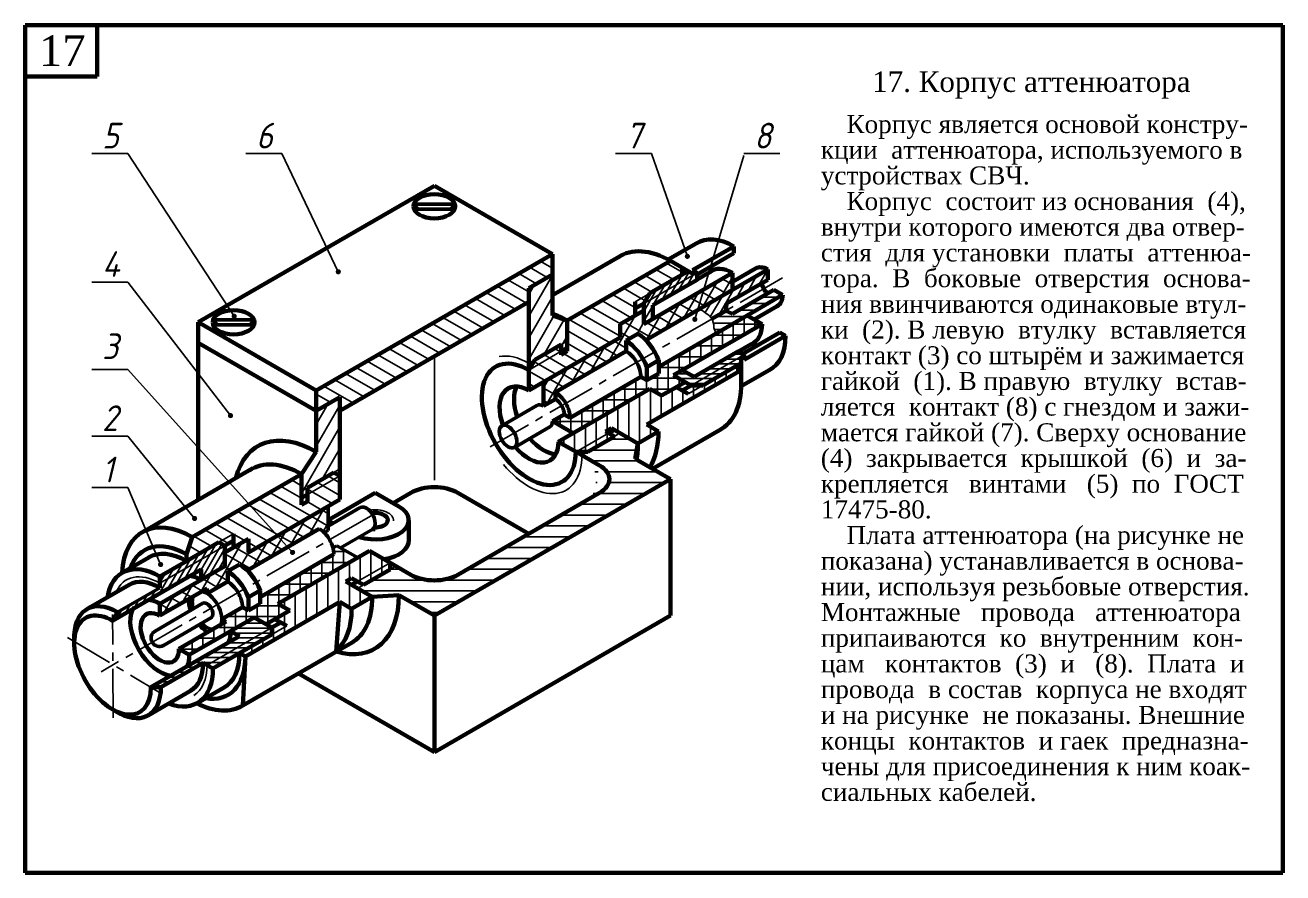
# Model space of a CAD drawing. Header units: millimetres. Extents: x -255 to 513, y 132 to 472.
# Drawn here: x -255 to -10, y 132 to 297 of the extents above; entities that cross this region are included whole.
import ezdxf

# ---------------------------------------------------------------- set-up
doc = ezdxf.new("R2010")
doc.units = ezdxf.units.MM
doc.header["$LTSCALE"] = 0.5
doc.linetypes.add('CENTER2', pattern=[28.575, 19.05, -3.175, 3.175, -3.175])
doc.styles.get("Standard").update_dxf_attribs({"font": 'isocpeui.ttf', "width": 0.9})
doc.styles.add('стиль1', font='TIMES.TTF')
pattern_1 = [(60, (-320.4502, 70.9352), (-1.82577, 1.054109), [])]
pattern_2 = [(60, (-285, 112), (-0.824889, 0.47625), [])]
pattern_3 = [(150, (-443.8402, -85.866), (-1.054109, -1.82577), [])]

msp = doc.modelspace()

# ---------------------------------------------------------------- hatches: boundary and pattern name
at = {"lineweight": 25}
h = msp.add_hatch(dxfattribs=at)
h.set_pattern_fill('ANSI31', color=256, scale=0.664006, angle=105, style=0)
h.set_pattern_definition(pattern_3)
h.paths.add_polyline_path([(-198.3, 225.88), (-198.3, 221.9), (-193.7, 224.56), (-193.7, 221.9), (-156.89, 243.15), (-156.89, 245.8), (-152.29, 248.46), (-152.29, 252.44)])
h = msp.add_hatch(dxfattribs=at)
h.set_pattern_fill('ANSI31', color=256, scale=0.664006, angle=105, style=0)
h.set_pattern_definition([(150, (-320.4502, 70.9352), (-1.054109, -1.82577), [])])
h.paths.add_polyline_path([(-139.07, 236.18), (-139.07, 238.83), (-136.19, 240.49), (-136.19, 243.15), (-126.99, 248.46), (-126.99, 249.79), (-129.29, 251.12), (-149.42, 239.5), (-149.42, 233.52), (-150.57, 232.86), (-150.57, 233.52), (-156.89, 229.87), (-156.89, 225.88)])
h.paths.add_polyline_path([(-150.57, 233.52), (-150.57, 234.85), (-155.74, 231.86), (-156.89, 229.87), (-156.89, 229.87)], flags=17)
h.paths.add_polyline_path([(-136.19, 243.15), (-136.19, 241.82), (-134.47, 242.82), (-133.32, 244.81), (-134.47, 244.14)], flags=17)
h = msp.add_hatch(dxfattribs=at)
h.set_pattern_fill('ANSI31', color=256, scale=0.664006, angle=15, style=0)
h.set_pattern_definition(pattern_1)
h.paths.add_polyline_path([(-152.29, 248.46), (-156.89, 245.8), (-156.89, 243.15), (-156.89, 231.2), (-155.74, 231.86), (-150.57, 234.85), (-149.42, 235.51), (-149.42, 239.5), (-152.29, 240.49)])
h.paths.add_polyline_path([(-150.57, 234.85), (-150.57, 233.52), (-149.42, 234.18), (-149.42, 235.51)], flags=17)
h.paths.add_polyline_path([(-155.74, 231.86), (-156.89, 231.2), (-156.89, 229.87)])
h = msp.add_hatch(dxfattribs=at)
h.set_pattern_fill('ANSI31', color=256, scale=0.3, angle=15, style=0)
h.set_pattern_definition(pattern_2)
h.paths.add_polyline_path([(-134.47, 242.82), (-134.47, 241.49), (-134.47, 238.83), (-132.74, 239.83), (-132.74, 242.48), (-124.11, 247.46), (-124.11, 248.79), (-124.69, 248.46)])
h.paths.add_polyline_path([(-124.69, 248.46), (-125.84, 249.12), (-133.32, 244.81), (-134.47, 242.82)])
h = msp.add_hatch(dxfattribs=at)
h.set_pattern_fill('ANSI31', color=256, scale=0.3, angle=135, style=0)
h.set_pattern_definition([(180, (-285, 112), (-2e-16, -0.9525), [])])
h.paths.add_polyline_path([(-115.49, 232.52), (-114.91, 232.86), (-116.06, 233.52), (-124.69, 228.54), (-126.99, 229.87), (-128.72, 228.87), (-126.41, 227.54), (-125.26, 226.88), (-124.11, 227.54)])
h.paths.add_polyline_path([(-116.64, 230.53), (-115.49, 231.2), (-115.49, 232.52), (-125.26, 226.88), (-122.96, 226.88)], flags=17)
h = msp.add_hatch(dxfattribs=at)
h.set_pattern_fill('ANSI31', color=256, scale=0.664006, angle=45, style=0)
h.set_pattern_definition([(90, (-285, 112), (-2.108218, 4e-16), [])])
h.paths.add_polyline_path([(-115.49, 229.87), (-116.64, 230.53), (-122.96, 226.88), (-125.84, 225.22), (-126.99, 225.88), (-128.14, 226.55), (-131.02, 224.89), (-133.32, 226.22), (-151.14, 215.92), (-147.69, 213.93), (-141.37, 217.58), (-141.94, 217.92), (-140.79, 218.58), (-135.62, 215.59), (-131.6, 217.92), (-133.89, 219.24)])
h.paths.add_polyline_path([(-147.69, 213.93), (-145.39, 213.93), (-140.22, 216.92), (-141.37, 217.58)], flags=17)
h.paths.add_polyline_path([(-122.96, 226.88), (-125.26, 226.88), (-126.99, 225.88), (-125.84, 225.22)], flags=17)
h = msp.add_hatch(dxfattribs=at)
h.set_pattern_fill('ANSI31', color=256, scale=0.664006, angle=15, style=0)
h.set_pattern_definition(pattern_1)
h.paths.add_polyline_path([(-198.3, 213.93), (-201.17, 209.62), (-201.17, 206.3), (-200.02, 206.96), (-194.85, 209.95), (-193.7, 210.61), (-193.7, 221.9), (-193.7, 224.56), (-198.3, 221.9)])
h.paths.add_polyline_path([(-201.17, 206.3), (-201.17, 205.63), (-201.17, 204.97), (-200.02, 205.63), (-200.02, 206.96)])
h.paths.add_polyline_path([(-193.7, 210.61), (-194.85, 209.95), (-193.7, 209.28), (-193.7, 209.95)], flags=17)
at = {"lineweight": -3}
h = msp.add_hatch(dxfattribs=at)
h.set_pattern_fill('ANSI31', color=256, scale=0.664006, angle=135, style=0)
h.set_pattern_definition([(180, (-320.4502, 70.9352), (-4e-16, -2.108218), [])])
edge = h.paths.add_edge_path()
edge.add_line((-129.29, 208.62), (-136.19, 212.6))
edge.add_line((-136.19, 212.6), (-135.62, 215.59))
edge.add_line((-135.62, 215.59), (-140.79, 218.58))
edge.add_line((-140.79, 218.58), (-141.94, 217.92))
edge.add_line((-141.94, 217.92), (-140.22, 216.92))
edge.add_line((-140.22, 216.92), (-145.39, 213.93))
edge.add_line((-145.39, 213.93), (-146.54, 213.27))
edge.add_line((-146.54, 213.27), (-143.09, 211.28))
edge.add_ellipse((-147.69, 208.62), major_axis=(-6.51, 0), ratio=0.57735, start_angle=135, end_angle=225, ccw=False)
edge.add_line((-143.09, 205.96), (-170.69, 190.03))
edge.add_ellipse((-175.29, 192.68), major_axis=(-6.51, 0), ratio=0.57735, start_angle=45, end_angle=135, ccw=False)
edge.add_line((-179.89, 190.03), (-182.77, 191.69))
edge.add_line((-182.77, 191.69), (-190.25, 187.37))
edge.add_line((-190.25, 187.37), (-189.67, 187.04))
edge.add_line((-189.67, 187.04), (-187.37, 185.71))
edge.add_line((-187.37, 185.71), (-182.19, 186.04))
edge.add_line((-182.19, 186.04), (-175.29, 182.06))
edge.add_line((-175.29, 182.06), (-129.29, 208.62))
h = msp.add_hatch(dxfattribs=at)
h.set_pattern_fill('ANSI31', color=256, scale=0.664006, angle=105, style=0)
h.set_pattern_definition(pattern_3)
edge = h.paths.add_edge_path()
edge.add_line((-214.4, 196.67), (-214.4, 195.34))
edge.add_line((-216.12, 195.67), (-214.4, 196.67))
edge.add_line((-217.27, 196.34), (-216.12, 195.67))
edge.add_line((-217.27, 196.34), (-223.6, 192.68))
edge.add_line((-223.6, 192.68), (-223.6, 194.01))
edge.add_line((-222.45, 197.33), (-223.6, 194.01))
edge.add_line((-201.17, 209.62), (-222.45, 197.33))
edge.add_line((-201.17, 209.62), (-201.17, 203.64))
edge.add_line((-201.17, 203.64), (-200.02, 204.3))
edge.add_line((-200.02, 204.3), (-200.02, 205.63))
edge.add_line((-200.02, 205.63), (-200.02, 206.96))
edge.add_line((-194.85, 209.95), (-200.02, 206.96))
edge.add_line((-194.85, 209.95), (-193.7, 209.28))
edge.add_line((-193.7, 209.95), (-193.7, 204.64))
edge.add_line((-193.7, 204.64), (-211.52, 194.34))
edge.add_line((-211.52, 194.34), (-211.52, 197))
edge.add_line((-211.52, 197), (-214.4, 195.34))
h = msp.add_hatch(dxfattribs=at)
h.set_pattern_fill('ANSI31', color=256, scale=0.3, angle=15, style=0)
h.set_pattern_definition(pattern_2)
h.paths.add_polyline_path([(-237, 182.75), (-237.97, 181.06), (-220.72, 191.02), (-220.72, 189.03), (-216.12, 191.69), (-216.12, 194.34), (-216.12, 195.67), (-217.27, 196.34), (-223.6, 192.68), (-228.77, 189.7), (-228.77, 187.5)])
at = {"lineweight": 25}
h = msp.add_hatch(dxfattribs=at)
h.set_pattern_fill('ANSI31', color=256, scale=0.664006, angle=45, style=0)
h.set_pattern_definition([(90, (-320.4502, 70.9352), (-2.108218, 4e-16), [])])
h.paths.add_polyline_path([(-205.77, 184.38), (-203.47, 183.06), (-206.35, 181.4), (-204.05, 180.07), (-213.25, 174.76), (-212.1, 174.09), (-193.7, 184.72), (-191.4, 183.39), (-187.37, 185.71), (-192.55, 188.7), (-191.4, 189.36), (-190.25, 188.7), (-183.92, 192.35), (-187.94, 194.68)])
h.paths.add_polyline_path([(-190.25, 188.7), (-189.09, 188.04), (-183.92, 191.02), (-183.92, 192.35)])
h.paths.add_polyline_path([(-204.05, 180.07), (-205.2, 180.73), (-206.92, 179.74), (-206.92, 178.41)], flags=17)
at = {"lineweight": -3}
h = msp.add_hatch(dxfattribs=at)
h.set_pattern_fill('ANSI31', color=256, scale=0.3, angle=315, style=0)
h.set_pattern_definition([(0, (-285, 112), (3e-16, 0.9525), [])])
h.paths.add_polyline_path([(-213.25, 178.08), (-214.97, 179.07), (-210.37, 181.73), (-206.92, 179.74), (-206.92, 178.41), (-218.42, 171.77), (-220.33, 172.87), (-228.56, 168.12), (-230.5, 168.12)])

# ---------------------------------------------------------------- linework, layer by layer
at = {"lineweight": 60}
for p, q in [((-255, 132), (-255, 297)), ((-255, 297), (-10, 297)), ((-241, 287), (-241, 297)), ((-10, 297), (-10, 132)), ((-255, 287), (-241, 287)), ((-221.3, 239.16), (-175.29, 265.72)), ((-175.29, 265.72), (-152.29, 252.44)), ((-198.3, 225.88), (-152.29, 252.44)), ((-152.29, 252.44), (-152.29, 240.49)), ((-124.27, 254.51), (-129.72, 251.36)), ((-124.98, 249.29), (-116.93, 253.94)), ((-116.93, 252.61), (-124.11, 248.46)), ((-116.93, 253.94), (-116.93, 252.61)), ((-152.29, 244.43), (-139.23, 251.98)), ((-149.42, 239.5), (-129.29, 251.12)), ((-125.84, 249.12), (-129.29, 251.12)), ((-152.29, 248.46), (-156.89, 245.8)), ((-134.47, 238.83), (-117.21, 248.79)), ((-133.32, 244.81), (-125.84, 249.12)), ((-124.11, 247.46), (-132.74, 242.48)), ((-126.99, 249.79), (-126.99, 248.46)), ((-125.84, 249.12), (-124.69, 248.46)), ((-124.11, 248.79), (-124.98, 249.29)), ((-124.69, 248.46), (-124.11, 248.79)), ((-121.64, 248.95), (-124.11, 247.52)), ((-124.11, 248.79), (-124.11, 247.46)), ((-110.31, 247.46), (-118.36, 242.82)), ((-112.71, 249.63), (-117.21, 247.03)), ((-117.21, 245.47), (-110.31, 249.46)), ((-117.21, 248.79), (-117.21, 245.47)), ((-110.31, 249.46), (-110.31, 247.46)), ((-156.89, 243.15), (-156.89, 245.8)), ((-117.21, 245.47), (-134.12, 235.71)), ((-109.16, 245.47), (-117.21, 240.82)), ((-107.44, 244.48), (-109.16, 245.47)), ((-156.89, 243.15), (-193.7, 221.9)), ((-156.89, 225.88), (-156.89, 243.15)), ((-136.19, 243.15), (-136.19, 240.49)), ((-136.19, 241.82), (-134.47, 242.82)), ((-134.47, 242.82), (-133.32, 244.81)), ((-134.47, 242.82), (-134.47, 241.49)), ((-118.52, 241.4), (-118.36, 242.82)), ((-114.34, 240.49), (-107.44, 244.48)), ((-152.29, 240.49), (-149.42, 239.5)), ((-139.07, 238.83), (-134.47, 241.49)), ((-134.47, 241.49), (-134.47, 238.83)), ((-132.74, 242.48), (-132.74, 239.83)), ((-114.34, 240.49), (-131.59, 230.49)), ((-121.26, 239.82), (-118.52, 241.4)), ((-118.52, 241.4), (-117.21, 240.82)), ((-111.46, 238.83), (-114.34, 240.49)), ((-108.48, 242.31), (-112.99, 239.71)), ((-198.3, 225.88), (-221.3, 239.16)), ((-221.3, 239.16), (-221.3, 204.58)), ((-149.42, 239.5), (-149.42, 233.52)), ((-139.07, 238.83), (-139.07, 236.18)), ((-126.99, 229.87), (-111.46, 238.83)), ((-139.07, 236.18), (-156.89, 225.88)), ((-135.62, 236.93), (-137.92, 235.61)), ((-137.92, 235.61), (-137.92, 233.52)), ((-108.01, 237.17), (-115.2, 233.02)), ((-114.91, 231.86), (-106.86, 236.51)), ((-106.86, 236.51), (-108.01, 237.17)), ((-198.3, 221.9), (-221.3, 235.18)), ((-155.74, 231.86), (-150.57, 234.85)), ((-137.92, 233.52), (-151.72, 225.55)), ((-150.57, 234.85), (-150.57, 232.86)), ((-150.57, 233.52), (-149.42, 234.18)), ((-150.57, 232.86), (-149.42, 233.52)), ((-116.06, 233.52), (-124.69, 228.54)), ((-114.91, 232.86), (-116.06, 233.52)), ((-113.54, 234.92), (-116.02, 233.49)), ((-115.49, 232.52), (-114.91, 232.86)), ((-114.91, 232.86), (-114.91, 231.86)), ((-155.74, 231.86), (-156.89, 229.87)), ((-133.89, 230.45), (-131.59, 231.78)), ((-133.89, 227.88), (-133.89, 230.45)), ((-131.59, 229.2), (-131.59, 231.78)), ((-122.96, 226.88), (-115.49, 231.2)), ((-115.49, 229.87), (-116.64, 230.53)), ((-115.49, 231.2), (-115.49, 232.52)), ((-115.49, 231.2), (-115.49, 229.87)), ((-135.04, 228.54), (-148.84, 220.57)), ((-133.89, 227.88), (-135.04, 228.54)), ((-115.49, 229.87), (-133.89, 219.24)), ((-131.59, 229.2), (-133.89, 227.88)), ((-128.72, 228.87), (-126.99, 229.87)), ((-126.41, 227.54), (-128.72, 228.87)), ((-124.69, 228.54), (-126.99, 229.87)), ((-110.04, 229.87), (-115.5, 226.72)), ((-115.49, 229.87), (-115.49, 227.21)), ((-198.3, 225.88), (-198.3, 221.9)), ((-154.02, 227.54), (-154.02, 222.9)), ((-151.72, 224.22), (-151.72, 225.55)), ((-133.32, 226.22), (-151.14, 215.92)), ((-131.02, 224.89), (-133.32, 226.22)), ((-131.02, 224.89), (-126.41, 227.54)), ((-128.14, 226.55), (-131.02, 224.89)), ((-126.99, 225.88), (-128.14, 226.55)), ((-126.99, 225.88), (-125.26, 226.88)), ((-126.99, 225.88), (-125.84, 225.22)), ((-125.26, 226.88), (-126.41, 227.54)), ((-125.26, 226.88), (-122.96, 226.88)), ((-193.7, 224.56), (-198.3, 221.9)), ((-193.7, 221.9), (-193.7, 224.56)), ((-154.02, 222.9), (-151.72, 224.22)), ((-198.3, 221.9), (-198.3, 213.93)), ((-193.7, 209.95), (-193.7, 221.9)), ((-152.29, 219.91), (-149.99, 221.24)), ((-148.84, 220.57), (-149.99, 221.24)), ((-148.27, 217.58), (-152.29, 219.91)), ((-141.94, 217.92), (-140.79, 218.58)), ((-141.37, 217.58), (-140.22, 218.25)), ((-140.79, 218.58), (-135.62, 215.59)), ((-133.89, 219.24), (-131.6, 217.92)), ((-132.78, 210.63), (-119.71, 218.18)), ((-147.69, 213.93), (-151.14, 215.92)), ((-145.39, 213.93), (-140.22, 216.92)), ((-140.22, 216.92), (-141.94, 217.92)), ((-135.62, 215.59), (-131.6, 217.92)), ((-201.17, 209.62), (-198.3, 213.93)), ((-146.54, 213.27), (-147.69, 213.93)), ((-145.39, 213.93), (-147.69, 213.93)), ((-143.09, 211.28), (-146.54, 213.27)), ((-136.19, 212.6), (-135.62, 215.59)), ((-210.63, 210.74), (-231.9, 198.46)), ((-136.19, 212.6), (-129.29, 208.62)), ((-201.17, 209.62), (-222.45, 197.33)), ((-201.17, 209.62), (-201.17, 203.64)), ((-194.85, 209.95), (-200.02, 206.96)), ((-194.85, 209.95), (-193.7, 209.28)), ((-193.7, 209.95), (-193.7, 204.64)), ((-129.29, 208.62), (-175.29, 182.06)), ((-129.29, 182.06), (-129.29, 208.62)), ((-200.02, 205.63), (-200.02, 206.96)), ((-186.79, 205.96), (-196, 200.65)), ((-186.79, 205.96), (-182.19, 203.31)), ((-183.34, 203.97), (-179.89, 205.96)), ((-170.69, 190.03), (-143.09, 205.96)), ((-170.69, 205.96), (-156.89, 198)), ((-193.7, 204.64), (-211.52, 194.34)), ((-201.17, 204.97), (-200.02, 205.63)), ((-201.17, 203.64), (-200.02, 204.3)), ((-200.02, 204.3), (-200.02, 205.63)), ((-197.72, 198.99), (-211.77, 190.88)), ((-180.29, 200.56), (-180.29, 196.57)), ((-222.45, 197.33), (-223.6, 194.01)), ((-217.27, 196.34), (-223.6, 192.68)), ((-217.27, 196.34), (-216.12, 195.67)), ((-216.12, 195.67), (-214.4, 196.67)), ((-214.4, 196.67), (-214.4, 198)), ((-211.52, 197), (-214.4, 195.34)), ((-214.4, 196.67), (-214.4, 195.34)), ((-211.52, 194.34), (-211.52, 197)), ((-223.6, 192.68), (-223.6, 194.01)), ((-216.12, 194.34), (-216.12, 195.67)), ((-214.4, 195.34), (-216.12, 194.34)), ((-216.12, 191.69), (-216.12, 194.34)), ((-194.85, 194.01), (-209.22, 185.67)), ((-187.94, 194.68), (-205.77, 184.38)), ((-183.34, 192.02), (-187.94, 194.68)), ((-230.92, 193.4), (-236.1, 190.42)), ((-223.6, 192.68), (-228.77, 189.7)), ((-216.12, 191.69), (-220.72, 189.03)), ((-215.55, 190.69), (-213.25, 192.02)), ((-183.92, 191.02), (-183.92, 192.35)), ((-183.34, 192.02), (-179.89, 190.03)), ((-237.97, 181.06), (-220.72, 191.02)), ((-228.77, 189.7), (-228.77, 187.5)), ((-220.72, 189.03), (-228.77, 184.38)), ((-220.72, 191.02), (-220.72, 189.03)), ((-215.55, 188.7), (-219.57, 186.38)), ((-215.55, 188.7), (-215.55, 190.69)), ((-192.55, 188.7), (-191.4, 189.36)), ((-187.37, 185.71), (-192.55, 188.7)), ((-191.4, 189.36), (-190.25, 188.7)), ((-191.4, 188.04), (-190.25, 188.7)), ((-190.25, 188.7), (-189.09, 188.04)), ((-183.92, 191.02), (-189.09, 188.04)), ((-219.57, 187.37), (-228.77, 182.06)), ((-211.52, 185.63), (-209.22, 186.96)), ((-209.22, 184.38), (-209.22, 186.96)), ((-228.77, 184.38), (-228.77, 182.06)), ((-212.1, 174.09), (-193.7, 184.72)), ((-211.52, 183.06), (-211.52, 185.63)), ((-211.52, 183.06), (-209.22, 184.38)), ((-205.77, 184.38), (-203.47, 183.06)), ((-193.7, 184.72), (-194.4, 175.05)), ((-193.7, 184.72), (-191.4, 183.39)), ((-187.37, 185.71), (-191.4, 183.39)), ((-187.37, 185.71), (-182.19, 186.04)), ((-175.29, 182.06), (-182.19, 186.04)), ((-237, 182.75), (-237.97, 181.06)), ((-216.7, 181.4), (-212.67, 183.72)), ((-214.97, 179.07), (-210.37, 181.73)), ((-212.67, 183.72), (-211.52, 183.06)), ((-210.37, 181.73), (-206.92, 179.74)), ((-208.07, 180.4), (-206.35, 181.4)), ((-203.47, 183.06), (-206.35, 181.4)), ((-206.35, 181.4), (-204.05, 180.07)), ((-175.29, 155.5), (-175.29, 182.06)), ((-175.29, 155.5), (-129.29, 182.06)), ((-215.83, 180.9), (-225.04, 175.59)), ((-214.97, 179.07), (-223.02, 174.42)), ((-213.25, 178.08), (-214.97, 179.07)), ((-205.2, 180.73), (-206.92, 179.74)), ((-206.92, 178.41), (-206.92, 179.74)), ((-230.5, 168.12), (-213.25, 178.08)), ((-206.92, 178.41), (-218.42, 171.77)), ((-191.31, 176.84), (-212.59, 164.55)), ((-225.04, 175.59), (-223.02, 174.42)), ((-213.25, 174.76), (-212.1, 174.09)), ((-212.59, 164.55), (-212.1, 174.09)), ((-218.42, 171.77), (-220.33, 172.87)), ((-201.78, 170.79), (-175.29, 155.5)), ((-228.56, 168.12), (-230.5, 168.12)), ((-216.34, 168.02), (-221.39, 165.1)), ((-10, 132), (-255, 132))]:
    msp.add_line(p, q, dxfattribs=at)
at = {"lineweight": -3}
for p, q in [((-235, 272), (-242, 272)), ((-214.28, 240.34), (-235, 272)), ((-205, 272), (-212, 272)), ((-194, 249), (-205, 272)), ((-140, 272), (-133, 272)), ((-126, 252), (-133, 272)), ((-115, 272), (-108, 272)), ((-124.55, 239.74), (-114.99, 271.66)), ((-126.99, 248.46), (-136.19, 243.15)), ((-124.69, 248.46), (-134.47, 242.82)), ((-119.37, 244.23), (-117.21, 247.96)), ((-117.21, 246.51), (-119.19, 247.65)), ((-114.25, 245.19), (-112.52, 248.18)), ((-112.05, 246.46), (-110.32, 249.45)), ((-235, 247), (-242, 247)), ((-215, 221), (-235, 247)), ((-120.53, 243.56), (-123.41, 245.22)), ((-123.02, 242.12), (-120.15, 247.1)), ((-118.42, 244.77), (-121.3, 246.43)), ((-119.8, 240.66), (-116.92, 245.64)), ((-116.45, 243.92), (-114.72, 246.91)), ((-109.38, 245.35), (-108.95, 245.35)), ((-130.33, 237.9), (-127.45, 242.88)), ((-124.75, 241.12), (-127.62, 242.78)), ((-126.67, 240.01), (-123.8, 244.99)), ((-122.64, 242.34), (-125.52, 244)), ((-122.51, 241.04), (-121.32, 243.1)), ((-121.53, 240.2), (-119.12, 244.37)), ((-113.78, 242.81), (-110.33, 242.81)), ((-111.58, 244.08), (-108.13, 244.08)), ((-141.28, 231.58), (-136.1, 240.54)), ((-133.98, 235.79), (-131.1, 240.77)), ((-128.97, 238.69), (-131.84, 240.35)), ((-126.86, 239.91), (-129.73, 241.57)), ((-123.59, 241.71), (-123.52, 241.83)), ((-120.48, 240.27), (-114.72, 240.27)), ((-115.98, 241.54), (-112.53, 241.54)), ((-114.96, 236.82), (-114.96, 240.14)), ((-133.18, 236.25), (-138.36, 239.24)), ((-135.82, 236.82), (-134.47, 239.16)), ((-131.07, 237.47), (-133.95, 239.13)), ((-120.93, 239), (-116.91, 239)), ((-120.73, 237.73), (-119.1, 237.73)), ((-119.17, 234.38), (-119.17, 237.7)), ((-111.52, 238.8), (-117.27, 238.8)), ((-117.07, 235.6), (-117.07, 238.92)), ((-112.85, 238.03), (-112.85, 239.63)), ((-137.92, 234.12), (-140.27, 235.48)), ((-137.1, 236.08), (-139.07, 237.22)), ((-123.39, 231.95), (-123.39, 235.27)), ((-121.28, 233.16), (-121.28, 236.48)), ((-115.17, 236.69), (-120.92, 236.69)), ((-156.89, 229.87), (-150.57, 233.52)), ((-144.93, 229.47), (-142.06, 234.45)), ((-141.62, 231.38), (-144.49, 233.04)), ((-139.51, 232.6), (-142.38, 234.26)), ((-127.61, 229.51), (-127.61, 232.83)), ((-125.5, 230.73), (-125.5, 234.05)), ((-118.82, 234.58), (-124.57, 234.58)), ((-145.83, 228.95), (-148.71, 230.61)), ((-148.58, 227.36), (-145.71, 232.34)), ((-143.72, 230.17), (-146.6, 231.83)), ((-126.13, 230.37), (-131.59, 230.37)), ((-129.72, 225.64), (-129.72, 231.61)), ((-122.48, 232.47), (-128.23, 232.47)), ((-125.26, 226.88), (-115.49, 232.52)), ((-242, 230), (-235, 230)), ((-235, 230), (-202.9, 194.37)), ((-154.02, 226.38), (-153.01, 228.13)), ((-153.38, 223.26), (-149.36, 230.23)), ((-150.05, 226.52), (-152.92, 228.18)), ((-147.94, 227.73), (-150.81, 229.39)), ((-136.04, 224.64), (-136.04, 227.96)), ((-134.55, 228.26), (-135.53, 228.26)), ((-133.93, 225.86), (-133.93, 227.9)), ((-127.65, 228.26), (-133.23, 228.26)), ((-131.82, 225.36), (-131.82, 229.07)), ((-127.61, 226.86), (-127.61, 228.23)), ((-151.72, 225.05), (-154.02, 226.37)), ((-140.26, 222.21), (-140.26, 225.53)), ((-133.43, 226.15), (-139.18, 226.15)), ((-138.15, 223.43), (-138.15, 226.75)), ((-128.83, 226.15), (-133.2, 226.15)), ((-125.84, 225.22), (-122.96, 226.88)), ((-153.11, 223.42), (-154.02, 223.94)), ((-144.47, 219.77), (-144.47, 223.09)), ((-137.08, 224.04), (-142.83, 224.04)), ((-142.37, 220.99), (-142.37, 224.31)), ((-150.8, 219.05), (-150.8, 220.77)), ((-148.69, 217.83), (-148.69, 220.66)), ((-146.58, 218.56), (-146.58, 221.88)), ((-140.73, 221.93), (-146.48, 221.93)), ((-144.39, 219.83), (-152.15, 219.83)), ((-242, 217), (-235, 217)), ((-235, 217), (-221.99, 200.98)), ((-148.04, 217.72), (-148.5, 217.72)), ((-147.69, 213.93), (-141.37, 217.58)), ((-200.02, 205.63), (-193.7, 209.28)), ((-194.85, 209.95), (-193.7, 210.61)), ((-235, 207), (-242, 207)), ((-228.61, 192.02), (-235, 207)), ((-200.02, 206.96), (-201.17, 206.3)), ((-199.7, 197.85), (-196.83, 202.83)), ((-196, 199.49), (-199.3, 201.4)), ((-196, 201.92), (-197.2, 202.62)), ((-207.01, 193.63), (-204.13, 198.61)), ((-200.65, 197.3), (-203.52, 198.96)), ((-203.36, 195.74), (-200.48, 200.72)), ((-198.54, 198.52), (-201.41, 200.18)), ((-196.94, 198.42), (-196, 200.05)), ((-217.96, 187.31), (-212.79, 196.27)), ((-214.4, 198), (-217.27, 196.34)), ((-210.66, 191.52), (-207.78, 196.5)), ((-204.86, 194.87), (-207.74, 196.53)), ((-202.75, 196.09), (-205.63, 197.75)), ((-216.12, 195.67), (-228.77, 188.37)), ((-211.19, 191.22), (-216.12, 194.07)), ((-209.08, 192.44), (-214.25, 195.42)), ((-212.92, 191.82), (-211.44, 194.39)), ((-206.97, 193.65), (-209.84, 195.31)), ((-195.07, 193.88), (-195.07, 190.56)), ((-192.27, 194.53), (-194.88, 194.53)), ((-192.96, 194.92), (-192.96, 191.78)), ((-190.85, 193.71), (-190.85, 193)), ((-215.02, 191), (-216.17, 191.66)), ((-199.29, 191.45), (-199.29, 188.13)), ((-191.86, 192.42), (-197.61, 192.42)), ((-197.18, 192.67), (-197.18, 189.35)), ((-190.25, 188.7), (-183.92, 192.35)), ((-183.92, 191.02), (-182.77, 191.69)), ((-220.75, 186.69), (-218.74, 190.18)), ((-217.51, 187.57), (-220.39, 189.23)), ((-215.55, 188.87), (-218.28, 190.44)), ((-203.5, 189.01), (-203.5, 185.69)), ((-201.4, 190.23), (-201.4, 186.91)), ((-195.51, 190.31), (-201.26, 190.31)), ((-222.59, 185.63), (-224.6, 186.79)), ((-224.4, 184.58), (-222.39, 188.07)), ((-220.48, 186.85), (-222.49, 188.01)), ((-207.72, 186.58), (-207.72, 180.6)), ((-205.61, 187.8), (-205.61, 184.48)), ((-199.16, 188.2), (-204.91, 188.2)), ((-189.09, 188.04), (-190.25, 187.37)), ((-226.81, 183.2), (-228.77, 184.33)), ((-228.05, 182.48), (-226.04, 185.96)), ((-224.7, 184.41), (-226.71, 185.57)), ((-205.08, 183.99), (-209.91, 183.99)), ((-209.83, 184.03), (-209.83, 181.41)), ((-202.81, 186.09), (-208.56, 186.09)), ((-205.61, 184.29), (-205.61, 181.82)), ((-216.15, 181.71), (-216.15, 181.08)), ((-205.51, 181.88), (-215.86, 181.88)), ((-214.04, 182.93), (-214.04, 179.61)), ((-211.94, 183.3), (-211.94, 180.82)), ((-206.92, 179.74), (-219.57, 172.43)), ((-218.26, 179.5), (-218.26, 177.17)), ((-213.76, 179.77), (-217.79, 179.77)), ((-216.15, 180.71), (-216.15, 178.39)), ((-204.05, 180.07), (-213.25, 174.76)), ((-222.48, 177.06), (-222.48, 174.74)), ((-217.42, 177.66), (-221.44, 177.66)), ((-220.37, 178.28), (-220.37, 175.96)), ((-221.07, 175.55), (-224.98, 175.55)), ((-224.59, 175.85), (-224.59, 175.33))]:
    msp.add_line(p, q, dxfattribs=at)
for p, q in [((-175.29, 265.72), (-171.84, 263.73)), ((-152.29, 252.44), (-152.29, 249.79)), ((-149.42, 239.5), (-129.29, 251.12)), ((-117.21, 248.79), (-117.21, 245.47)), ((-221.3, 239.16), (-217.85, 241.16)), ((-136.19, 240.49), (-139.07, 238.83)), ((-111.46, 238.83), (-114.34, 240.49)), ((-149.42, 233.52), (-149.42, 239.5)), ((-139.07, 236.18), (-154.02, 227.54)), ((-116.64, 230.53), (-122.96, 226.88)), ((-126.01, 223.8), (-115.49, 229.87)), ((-133.32, 226.22), (-148.27, 217.58)), ((-131.02, 224.89), (-128.14, 226.55)), ((-126.41, 227.54), (-128.14, 226.55)), ((-135.62, 215.59), (-140.79, 218.58)), ((-151.14, 215.92), (-147.69, 213.93)), ((-141.37, 217.58), (-141.37, 217.58)), ((-198.3, 213.93), (-198.3, 213.93)), ((-146.54, 213.27), (-145.39, 213.93)), ((-193.7, 209.28), (-193.7, 210.61)), ((-201.17, 206.96), (-201.17, 205.63)), ((-193.7, 204.64), (-193.7, 204.64)), ((-211.52, 194.34), (-196, 203.31)), ((-211.52, 197), (-214.4, 195.34)), ((-211.52, 196.28), (-212.15, 196.64)), ((-205.77, 184.38), (-190.23, 193.36)), ((-183.92, 192.35), (-182.77, 191.69)), ((-228.77, 189.7), (-228.77, 189.7)), ((-228.77, 188.37), (-228.77, 189.7)), ((-189.67, 187.04), (-190.82, 187.7)), ((-205.81, 184.42), (-205.81, 184.42)), ((-129.29, 184.05), (-129.29, 182.06)), ((-210.37, 181.73), (-208.07, 180.4)), ((-203.5, 183.07), (-203.5, 183.04)), ((-175.29, 182.06), (-175.29, 155.5)), ((-223.6, 174.76), (-223.02, 174.42))]:
    msp.add_line(p, q)
at = {"lineweight": 50}
for p, q in [((-179.28, 262.19), (-171.3, 262.19)), ((-179.28, 262.19), (-178.5, 261.21)), ((-171.3, 262.19), (-172.05, 261.21)), ((-179.26, 261.21), (-171.33, 261.21)), ((-218.39, 239.62), (-217.6, 238.64)), ((-218.39, 239.62), (-210.41, 239.62)), ((-218.36, 238.64), (-210.43, 238.64)), ((-210.41, 239.62), (-211.16, 238.64)), ((-162.14, 219.03), (-155.32, 222.97)), ((-154.02, 222.9), (-154.02, 222.9)), ((-159.7, 214.81), (-152.8, 218.79)), ((-152.29, 219.91), (-152.29, 219.91)), ((-196, 203.31), (-196, 198.66)), ((-189.74, 203.1), (-196, 199.49)), ((-196.74, 198.23), (-196, 198.66)), ((-196, 200.65), (-194.99, 200.07)), ((-187.3, 198.87), (-193.55, 195.26)), ((-194.27, 195.67), (-195.02, 195.24)), ((-190.23, 193.36), (-194.27, 195.67)), ((-219.57, 186.38), (-219.57, 187.37)), ((-229.69, 179.07), (-220.38, 184.47)), ((-228.08, 176.27), (-218.71, 181.68)), ((-216.7, 181.4), (-215.83, 180.9))]:
    msp.add_line(p, q, dxfattribs=at)
at = {"color": 7, "linetype": 'CENTER2', "lineweight": -3}
for p, q in [((-107.45, 247.79), (-164.43, 214.89)), ((-187.3, 201.69), (-240.22, 171.13)), ((-237.85, 162.17), (-237.97, 182.31)), ((-246.75, 177.82), (-228.84, 167.13))]:
    msp.add_line(p, q, dxfattribs=at)
at = {"lineweight": 25}
for p, q in [((-150.57, 234.85), (-149.42, 235.51)), ((-175.29, 232.52), (-175.29, 208.42)), ((-155.74, 231.86), (-156.89, 231.2)), ((-140.22, 216.92), (-139.14, 217.63)), ((-191.4, 203.31), (-186.79, 205.96))]:
    msp.add_line(p, q, dxfattribs=at)
at = {"color": 7, "lineweight": 60}
for p, q in [((-234.75, 188.09), (-242.98, 183.34)), ((-220.33, 172.87), (-228.56, 168.12)), ((-222.8, 167.4), (-231.03, 162.65))]:
    msp.add_line(p, q, dxfattribs=at)
at = {"color": 7, "lineweight": 50}
msp.add_line((-228.77, 187.5), (-237, 182.75), dxfattribs=at)
at = {"const_width": 0.5}
for points in [[(-126.25, 252, 1), (-125.75, 252, 1)], [(-194.25, 249, 1), (-193.75, 249, 1)], [(-214.53, 240.34, 1), (-214.03, 240.34, 1)], [(-124.8, 239.74, 1), (-124.3, 239.74, 1)], [(-215.25, 221, 1), (-214.75, 221, 1)], [(-222.24, 200.98, 1), (-221.74, 200.98, 1)], [(-203.15, 194.37, 1), (-202.65, 194.37, 1)], [(-228.86, 192.02, 1), (-228.36, 192.02, 1)]]:
    msp.add_lwpolyline(points, format="xyb", close=True, dxfattribs=at)
at = {"lineweight": 50}
msp.add_arc((-228.85, 177.69), 1.62, 121.5488, 298.4512, dxfattribs=at)
at = {"lineweight": 60}
for centre in [(-175.29, 261.74), (-214.4, 239.16)]:
    msp.add_ellipse(centre, major_axis=(-4.07, 0), ratio=0.57735, dxfattribs=at)
at = {"lineweight": 60, "extrusion": (0, 0, -1)}
for centre, major_axis, ratio, start_param, end_param in [((-116.93, 242.32), (7.12, -12.32), 0.57735, 3.109594, 3.926991), ((-129.29, 235.18), (9.76, -16.9), 0.57735, 3.093134, 3.926991), ((-110.31, 246.14), (2.52, -3.41), 0.597761, 3.200571, 4.032254), ((-117.21, 242.15), (4.07, -7.04), 0.57735, 3.049173, 3.926991), ((-149.42, 223.56), (9.76, -16.9), 0.57735, 3.71712, 3.926991)]:
    msp.add_ellipse(centre, major_axis=major_axis, ratio=ratio, start_param=start_param, end_param=end_param, dxfattribs=at)
at = {"lineweight": 60}
for centre, major_axis, ratio, start_param, end_param in [((-110.31, 246.14), (-0.81, 1.41), 0.57735, 0.785398, 2.356194), ((-110.31, 246.14), (-1.7, 3.89), 0.597761, 3.200571, 4.032254), ((-117.21, 242.15), (-4.07, 7.04), 0.57735, 3.049173, 3.926991), ((-137.92, 230.2), (-3.37, 5.85), 0.554628, 4.443402, 5.478733), ((-135.62, 231.53), (-3.37, 5.85), 0.554628, 4.443402, 5.478733), ((-116.93, 242.32), (-7.12, 12.32), 0.57735, 3.109594, 3.926991), ((-156.89, 219.3), (6.47, -11.21), 0.57735, 2.356194, 7.069649), ((-156.89, 219.3), (-4.03, 6.98), 0.57735, -0.785398, 1.270382), ((-154.02, 220.9), (4.07, -7.04), 0.57735, 3.499184, 4.404948), ((-129.29, 235.18), (-9.76, 16.9), 0.57735, 3.122385, 3.926991), ((-198.3, 195.34), (-11.39, 19.72), 0.57735, -0.785398, 0.54244), ((-156.89, 219.3), (4.08, -7.07), 0.57735, 5.022176, 7.060283), ((-154.02, 220.9), (4.07, -7.04), 0.57735, 5.017178, 5.923051), ((-145.39, 225.88), (-8.83, 18.11), 0.585289, 3.516529, 3.997545), ((-149.42, 223.56), (-9.76, 16.9), 0.57735, 3.71712, 3.926991), ((-201.17, 193.68), (-9.76, 16.9), 0.57735, -0.785398, 0.040159), ((-147.69, 208.62), (-6.51, 0), 0.57735, 2.356194, 3.926991), ((-175.29, 203.31), (-6.51, 0), 0.57735, 3.926991, 5.497787), ((-222.45, 181.4), (-9.63, 16.97), 0.572937, -0.780526, 0.72642), ((-186.79, 200.65), (-6.51, 0), 0.57735, 1.071071, 3.926991), ((-186.79, 200.65), (-2.44, 0), 0.57735, 1.505986, 5.005281), ((-223.6, 180.73), (-8.13, 14.09), 0.57735, -0.785398, 0.45108), ((-186.79, 196.67), (-6.51, 0), 0.57735, 1.840316, 3.178487), ((-223.6, 180.73), (-7.32, 12.68), 0.57735, -0.785398, 0.007194), ((-228.77, 177.74), (-7.33, 12.67), 0.577818, -0.785752, 0.615901), ((-213.25, 186.71), (3.25, -5.63), 0.57735, 1.290759, 2.356194), ((-220.72, 182.39), (4.07, -7.05), 0.57735, 2.354732, 2.733535), ((-215.55, 185.38), (3.25, -5.63), 0.57735, 1.290759, 2.356194), ((-175.29, 192.68), (-6.51, 0), 0.57735, 0.785398, 2.356194), ((-228.77, 177.74), (4.07, -7.04), 0.57735, 2.356194, 2.736938), ((-198.3, 195.34), (-11.39, 19.72), 0.57735, 2.600409, 3.926991), ((-201.17, 193.68), (-9.76, 16.9), 0.57735, 3.131534, 3.926991), ((-237.97, 172.43), (5.29, -9.16), 0.57735, 2.356194, 7.068583), ((-228.77, 177.74), (4.07, -7.04), 0.57735, 3.546246, 5.878704), ((-228.77, 177.74), (2.64, -4.58), 0.57735, 2.356194, 7.068583), ((-205.2, 191.36), (9.76, -16.9), 0.57735, 0.105707, 0.785398), ((-220.72, 182.39), (4.07, -7.05), 0.57735, 0.408058, 0.786861), ((-228.77, 177.74), (4.07, -7.04), 0.57735, 0.404648, 0.785398), ((-223.6, 180.73), (-8.13, 14.09), 0.57735, 2.690493, 3.926991), ((-223.6, 180.73), (-7.32, 12.68), 0.57735, 3.133192, 3.926991), ((-228.77, 177.74), (7.32, -12.68), 0.57735, 5.666868, 7.068583), ((-222.45, 181.4), (-9.76, 16.9), 0.57735, 2.418818, 3.151649)]:
    msp.add_ellipse(centre, major_axis=major_axis, ratio=ratio, start_param=start_param, end_param=end_param, dxfattribs=at)
at = {"lineweight": 25}
for centre, major_axis, start_param, end_param in [((-156.89, 219.3), (7.29, -12.62), 2.356194, 2.949639), ((-156.94, 219.22), (7.34, -12.71), 5.00586, 7.073174), ((-228.77, 177.74), (6.51, -11.27), 2.356194, 3.549345)]:
    msp.add_ellipse(centre, major_axis=major_axis, ratio=0.57735, start_param=start_param, end_param=end_param, dxfattribs=at)
at = {"lineweight": 50}
for centre, major_axis, start_param, end_param in [((-137.92, 230.2), (2.03, -3.52), 0.785398, 2.356195), ((-151.72, 222.23), (2.03, -3.52), 0.785398, 2.356195), ((-154.02, 220.9), (1.22, -2.11), 8.63938, 9.491657), ((-151.72, 222.23), (1.22, -2.11), 7.068583, 8.63938), ((-154.02, 220.9), (1.22, -2.11), 6.282302, 7.068584), ((-188.52, 200.98), (1.22, -2.11), 0, 3.141593), ((-197.72, 195.67), (2.03, -3.52), 7.068583, 8.63938), ((-215.55, 185.38), (2.03, -3.52), 7.068583, 8.63938), ((-219.57, 183.06), (2.03, -3.52), 6.687839, 9.020124), ((-219.57, 183.06), (2.03, -3.52), 9.829432, 10.584956), ((-219.57, 183.06), (0.81, -1.41), 6.222446, 9.436727), ((-219.57, 183.06), (2.03, -3.52), 5.123101, 5.878532)]:
    msp.add_ellipse(centre, major_axis=major_axis, ratio=0.57735, start_param=start_param, end_param=end_param, dxfattribs=at)
msp.add_ellipse((-160.92, 216.92), major_axis=(1.22, -2.11), ratio=0.57735, dxfattribs=at)
for centre, major_axis, start_param, end_param in [((-186.79, 200.65), (-3.52, 0), 3.075759, 5.055895), ((-186.79, 200.65), (-3.52, 0), 7.613569, 7.853982), ((-228.77, 177.74), (6.51, -11.27), 0.019587, 0.785398)]:
    msp.add_ellipse(centre, major_axis=major_axis, ratio=0.57735, start_param=start_param, end_param=end_param)
at = {"color": 7, "lineweight": 60}
for centre, major_axis, start_param, end_param in [((-228.77, 177.74), (5.97, -10.34), 2.356194, 3.141593), ((-237, 172.99), (5.97, -10.34), 2.356194, 3.98625), ((-219.46, 183.12), (2.6, -4.51), 3.912227, 4.395733), ((-228.77, 177.74), (5.97, -10.34), 0, 0.785398), ((-237, 172.99), (5.97, -10.34), 5.438528, 7.068583)]:
    msp.add_ellipse(centre, major_axis=major_axis, ratio=0.57735, start_param=start_param, end_param=end_param, dxfattribs=at)
at = {"color": 7, "lineweight": 50}
msp.add_ellipse((-219.46, 183.12), major_axis=(2.6, -4.51), ratio=0.57735, start_param=5.029292, end_param=5.51255, dxfattribs=at)
at = {"lineweight": -3}
msp.add_open_spline([(-123.67, 241.75), (-123.41, 241.62), (-122.85, 241.23), (-121.41, 240.4), (-120.7, 238.6), (-120.93, 237.77), (-120.46, 237.47), (-120.9, 236.69)], degree=3, knots=[0.587023, 0.587023, 0.587023, 0.587023, 1.399078, 2.690206, 4.472479, 6.055902, 6.829693, 6.829693, 6.829693, 6.829693], dxfattribs=at)
at = {"lineweight": 25}
msp.add_point((-233.98, 183.73), dxfattribs=at)
msp.add_point((-233.98, 183.73), dxfattribs=at)

# ---------------------------------------------------------------- texts
at = {"lineweight": 60, "style": 'стиль1'}
msp.add_text('17', height=6, dxfattribs=at).set_placement((-252.3, 289.03))
at = {"style": 'стиль1'}
for s, height, p in [('17. Корпус аттенюатора', 4, (-90, 284)), ('Корпус является основой констру-', 3.5, (-95, 276)), ('кции  аттенюатора, используемого в', 3.5, (-100, 271)), ('устройствах СВЧ.', 3.5, (-100, 266)), ('Корпус  состоит из основания  (4),', 3.5, (-95, 261)), ('внутри которого имеются два отвер-', 3.5, (-100, 256)), ('стия  для установки  платы  аттенюа-', 3.5, (-100, 251)), ('тора.  В  боковые  отверстия  основа-', 3.5, (-100, 246)), ('ния ввинчиваются одинаковые втул-', 3.5, (-100, 241)), ('ки  (2). В левую  втулку  вставляется', 3.5, (-100, 236)), ('контакт (3) со штырём и зажимается', 3.5, (-100, 231)), ('гайкой  (1). В правую  втулку  встав-', 3.5, (-100, 226)), ('ляется  контакт (8) с гнездом и зажи-', 3.5, (-100, 221)), ('мается гайкой (7). Сверху основание', 3.5, (-100, 216)), ('(4)  закрывается  крышкой  (6)  и  за-', 3.5, (-100, 211)), ('крепляется   винтами   (5)  по  ГОСТ', 3.5, (-100, 206)), ('17475-80.', 3.5, (-100, 201)), ('Плата аттенюатора (на рисунке не', 3.5, (-95, 196)), ('показана) устанавливается в основа-', 3.5, (-100, 191)), ('нии, используя резьбовые отверстия.', 3.5, (-100, 186)), ('Монтажные   провода   аттенюатора ', 3.5, (-100, 181)), ('припаиваются  ко  внутренним  кон-', 3.5, (-100, 176)), ('цам   контактов  (3)  и   (8).  Плата  и', 3.5, (-100, 171)), ('провода  в состав  корпуса не входят', 3.5, (-100, 166)), ('и на рисунке  не показаны. Внешние', 3.5, (-100, 161)), ('концы  контактов  и гаек  предназна-', 3.5, (-100, 156)), ('чены для присоединения к ним коак-', 3.5, (-100, 151)), ('сиальных кабелей.', 3.5, (-100, 146))]:
    msp.add_text(s, height=height, dxfattribs=at).set_placement(p)
at = {"lineweight": -3, "width": 0.9}
for s, p in [('5', (-240, 273)), ('6', (-210, 273)), ('7', (-138, 273)), ('8', (-113, 273)), ('4', (-240, 248)), ('3', (-240, 232)), ('2', (-240, 218)), ('1', (-240, 208))]:
    msp.add_text(s, height=5, dxfattribs=at).set_placement(p)

doc.saveas('drawing.dxf')
